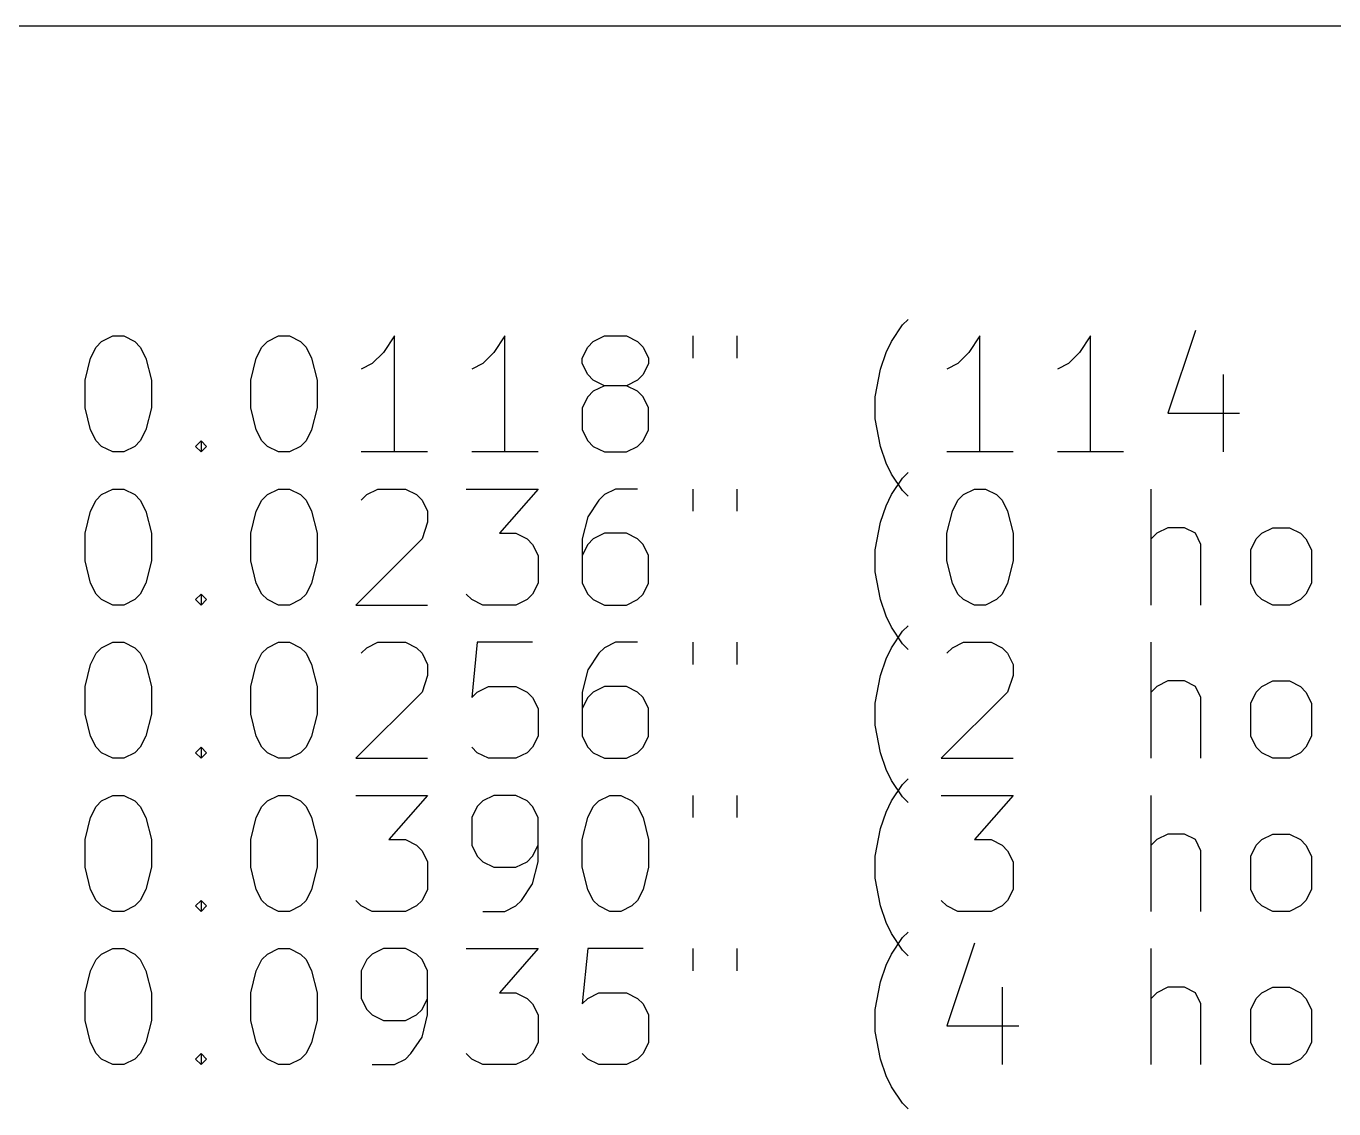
# Model space of a CAD drawing. Extents: x 173.4 to 261.1, y -140.6 to -67.9.
# Drawn here: x 195.97 to 218.51, y -140.59 to -121.92 of the extents above; entities that cross this region are included whole.
import ezdxf

# ---------------------------------------------------------------- set-up
doc = ezdxf.new("R2010")
doc.units = 0
doc.layers.add('BLACK', color=7, linetype='CONTINUOUS')

msp = doc.modelspace()

# ---------------------------------------------------------------- linework, layer by layer
at = {"layer": 'BLACK', "linetype": 'CONTINUOUS'}
for p, q in [((260.05, -121.925), (176.45, -121.925)), ((210.889914, -127.360076), (211.08039, -127.074361)), ((211.08039, -127.074361), (211.175629, -126.979123)), ((197.175627, -127.455314), (197.270865, -127.360076)), ((197.270865, -127.360076), (197.461341, -127.264838)), ((197.461341, -127.264838), (197.651818, -127.264838)), ((197.651818, -127.264838), (197.842294, -127.360076)), ((197.842294, -127.360076), (197.937532, -127.455314)), ((200.03277, -127.455314), (200.128008, -127.360076)), ((200.128008, -127.360076), (200.318484, -127.264838)), ((200.318484, -127.264838), (200.508961, -127.264838)), ((200.508961, -127.264838), (200.699437, -127.360076)), ((200.699437, -127.360076), (200.794675, -127.455314)), ((202.318484, -127.264838), (202.128008, -127.550552)), ((202.318484, -129.264838), (202.318484, -127.264838)), ((204.223246, -127.264838), (204.03277, -127.550552)), ((204.223246, -129.264838), (204.223246, -127.264838)), ((205.651818, -127.455314), (205.747056, -127.360076)), ((205.747056, -127.360076), (205.937532, -127.264838)), ((205.937532, -127.264838), (206.318485, -127.264838)), ((206.318485, -127.264838), (206.508961, -127.360076)), ((206.508961, -127.360076), (206.604199, -127.455314)), ((207.461342, -127.264838), (207.461342, -127.64579)), ((208.223247, -127.264838), (208.223247, -127.64579)), ((210.794676, -127.550552), (210.889914, -127.360076)), ((212.413723, -127.264838), (212.223247, -127.550552)), ((212.413723, -129.264838), (212.413723, -127.264838)), ((214.318485, -127.264838), (214.128009, -127.550552)), ((214.318485, -129.264838), (214.318485, -127.264838)), ((216.128009, -127.1696), (215.651819, -128.598171)), ((197.080389, -127.64579), (197.175627, -127.455314)), ((197.937532, -127.455314), (198.03277, -127.64579)), ((199.937532, -127.64579), (200.03277, -127.455314)), ((200.794675, -127.455314), (200.889913, -127.64579)), ((202.128008, -127.550552), (201.937532, -127.741028)), ((204.03277, -127.550552), (203.842294, -127.741028)), ((205.55658, -127.64579), (205.651818, -127.455314)), ((206.604199, -127.455314), (206.699437, -127.64579)), ((210.699438, -127.836266), (210.794676, -127.550552)), ((212.223247, -127.550552), (212.032771, -127.741028)), ((214.128009, -127.550552), (213.937533, -127.741028)), ((196.985151, -128.026742), (197.080389, -127.64579)), ((198.03277, -127.64579), (198.128008, -128.026742)), ((199.842294, -128.026742), (199.937532, -127.64579)), ((200.889913, -127.64579), (200.985151, -128.026742)), ((201.937532, -127.741028), (201.747056, -127.836266)), ((203.842294, -127.741028), (203.651818, -127.836266)), ((205.55658, -127.741028), (205.55658, -127.64579)), ((205.651818, -127.931504), (205.55658, -127.741028)), ((206.699437, -127.741028), (206.604199, -127.931504)), ((206.699437, -127.64579), (206.699437, -127.741028)), ((212.032771, -127.741028), (211.842295, -127.836266)), ((213.937533, -127.741028), (213.747057, -127.836266)), ((196.985151, -128.502933), (196.985151, -128.026742)), ((198.128008, -128.026742), (198.128008, -128.502933)), ((199.842294, -128.502933), (199.842294, -128.026742)), ((200.985151, -128.026742), (200.985151, -128.502933)), ((205.747056, -128.026742), (205.651818, -127.931504)), ((205.937532, -128.12198), (205.747056, -128.026742)), ((206.508961, -128.026742), (206.318485, -128.12198)), ((206.604199, -127.931504), (206.508961, -128.026742)), ((210.6042, -128.312457), (210.699438, -127.836266)), ((216.6042, -127.931504), (216.6042, -129.264838)), ((205.747056, -128.217219), (205.651818, -128.312457)), ((205.937532, -128.12198), (205.747056, -128.217219)), ((206.318485, -128.12198), (205.937532, -128.12198)), ((206.508961, -128.217219), (206.318485, -128.12198)), ((206.604199, -128.312457), (206.508961, -128.217219)), ((197.080389, -128.883885), (196.985151, -128.502933)), ((198.128008, -128.502933), (198.03277, -128.883885)), ((199.937532, -128.883885), (199.842294, -128.502933)), ((200.985151, -128.502933), (200.889913, -128.883885)), ((205.651818, -128.312457), (205.55658, -128.502933)), ((205.55658, -128.502933), (205.55658, -128.883885)), ((206.699437, -128.502933), (206.604199, -128.312457)), ((206.699437, -128.883885), (206.699437, -128.502933)), ((210.6042, -128.693409), (210.6042, -128.312457)), ((210.699438, -129.1696), (210.6042, -128.693409)), ((215.651819, -128.598171), (216.889914, -128.598171)), ((197.175627, -129.074361), (197.080389, -128.883885)), ((198.03277, -128.883885), (197.937532, -129.074361)), ((200.03277, -129.074361), (199.937532, -128.883885)), ((200.889913, -128.883885), (200.794675, -129.074361)), ((205.55658, -128.883885), (205.651818, -129.074361)), ((206.604199, -129.074361), (206.699437, -128.883885)), ((197.270865, -129.1696), (197.175627, -129.074361)), ((197.461341, -129.264838), (197.270865, -129.1696)), ((197.842294, -129.1696), (197.651818, -129.264838)), ((197.937532, -129.074361), (197.842294, -129.1696)), ((198.889913, -129.1696), (198.985151, -129.074361)), ((198.985151, -129.264838), (198.889913, -129.1696)), ((198.985151, -129.074361), (199.080389, -129.1696)), ((198.985151, -129.074361), (198.985151, -129.264838)), ((199.080389, -129.1696), (198.985151, -129.264838)), ((200.128008, -129.1696), (200.03277, -129.074361)), ((200.318484, -129.264838), (200.128008, -129.1696)), ((200.699437, -129.1696), (200.508961, -129.264838)), ((200.794675, -129.074361), (200.699437, -129.1696)), ((205.651818, -129.074361), (205.747056, -129.1696)), ((205.747056, -129.1696), (205.937532, -129.264838)), ((206.318485, -129.264838), (206.508961, -129.1696)), ((206.508961, -129.1696), (206.604199, -129.074361)), ((210.794676, -129.455314), (210.699438, -129.1696)), ((197.651818, -129.264838), (197.461341, -129.264838)), ((200.508961, -129.264838), (200.318484, -129.264838)), ((202.889913, -129.264838), (201.747056, -129.264838)), ((204.794675, -129.264838), (203.651818, -129.264838)), ((205.937532, -129.264838), (206.318485, -129.264838)), ((212.985152, -129.264838), (211.842295, -129.264838)), ((214.889914, -129.264838), (213.747057, -129.264838)), ((210.889914, -129.64579), (210.794676, -129.455314)), ((211.08039, -129.714361), (211.175629, -129.619123)), ((211.08039, -129.931504), (210.889914, -129.64579)), ((210.889914, -130.000076), (211.08039, -129.714361)), ((197.175627, -130.095314), (197.270865, -130.000076)), ((197.270865, -130.000076), (197.461341, -129.904838)), ((197.461341, -129.904838), (197.651818, -129.904838)), ((197.651818, -129.904838), (197.842294, -130.000076)), ((197.842294, -130.000076), (197.937532, -130.095314)), ((200.03277, -130.095314), (200.128008, -130.000076)), ((200.128008, -130.000076), (200.318484, -129.904838)), ((200.318484, -129.904838), (200.508961, -129.904838)), ((200.508961, -129.904838), (200.699437, -130.000076)), ((200.699437, -130.000076), (200.794675, -130.095314)), ((201.747056, -130.095314), (201.842294, -130.000076)), ((201.842294, -130.000076), (202.03277, -129.904838)), ((202.03277, -129.904838), (202.508961, -129.904838)), ((202.508961, -129.904838), (202.699437, -130.000076)), ((202.699437, -130.000076), (202.794675, -130.095314)), ((203.55658, -129.904838), (204.794675, -129.904838)), ((204.794675, -129.904838), (204.128008, -130.666742)), ((205.937532, -130.000076), (205.842294, -130.095314)), ((206.128008, -129.904838), (205.937532, -130.000076)), ((206.508961, -129.904838), (206.128008, -129.904838)), ((207.461342, -129.904838), (207.461342, -130.28579)), ((208.223247, -129.904838), (208.223247, -130.28579)), ((210.794676, -130.190552), (210.889914, -130.000076)), ((211.175629, -130.026742), (211.08039, -129.931504)), ((212.032771, -130.095314), (212.128009, -130.000076)), ((212.128009, -130.000076), (212.318485, -129.904838)), ((212.318485, -129.904838), (212.508962, -129.904838)), ((212.508962, -129.904838), (212.699438, -130.000076)), ((212.699438, -130.000076), (212.794676, -130.095314)), ((215.366105, -131.904838), (215.366105, -129.904838)), ((196.985151, -130.666742), (197.080389, -130.28579)), ((197.080389, -130.28579), (197.175627, -130.095314)), ((197.937532, -130.095314), (198.03277, -130.28579)), ((198.03277, -130.28579), (198.128008, -130.666742)), ((199.842294, -130.666742), (199.937532, -130.28579)), ((199.937532, -130.28579), (200.03277, -130.095314)), ((200.794675, -130.095314), (200.889913, -130.28579)), ((200.889913, -130.28579), (200.985151, -130.666742)), ((202.794675, -130.095314), (202.889913, -130.28579)), ((202.889913, -130.28579), (202.889913, -130.476266)), ((205.842294, -130.095314), (205.651818, -130.381028)), ((210.699438, -130.476266), (210.794676, -130.190552)), ((211.842295, -130.666742), (211.937533, -130.28579)), ((211.937533, -130.28579), (212.032771, -130.095314)), ((212.794676, -130.095314), (212.889914, -130.28579)), ((212.889914, -130.28579), (212.985152, -130.666742)), ((202.889913, -130.476266), (202.794675, -130.76198)), ((205.651818, -130.381028), (205.55658, -130.76198)), ((210.6042, -130.952457), (210.699438, -130.476266)), ((196.985151, -131.142933), (196.985151, -130.666742)), ((198.128008, -130.666742), (198.128008, -131.142933)), ((199.842294, -131.142933), (199.842294, -130.666742)), ((200.985151, -130.666742), (200.985151, -131.142933)), ((204.128008, -130.666742), (204.413723, -130.666742)), ((204.413723, -130.666742), (204.604199, -130.76198)), ((205.937532, -130.666742), (205.747056, -130.76198)), ((206.318485, -130.666742), (205.937532, -130.666742)), ((206.508961, -130.76198), (206.318485, -130.666742)), ((211.842295, -131.142933), (211.842295, -130.666742)), ((212.985152, -130.666742), (212.985152, -131.142933)), ((215.461343, -130.666742), (215.366105, -130.76198)), ((215.651819, -130.571504), (215.461343, -130.666742)), ((215.937534, -130.571504), (215.651819, -130.571504)), ((216.12801, -130.666742), (215.937534, -130.571504)), ((216.223248, -130.857219), (216.12801, -130.666742)), ((217.175629, -130.76198), (217.270867, -130.666742)), ((217.270867, -130.666742), (217.461343, -130.571504)), ((217.461343, -130.571504), (217.747058, -130.571504)), ((217.747058, -130.571504), (217.937534, -130.666742)), ((217.937534, -130.666742), (218.032772, -130.76198)), ((202.794675, -130.76198), (201.651818, -131.904838)), ((204.604199, -130.76198), (204.699437, -130.857219)), ((204.699437, -130.857219), (204.794675, -131.047695)), ((205.55658, -130.76198), (205.55658, -131.523885)), ((205.651818, -130.857219), (205.55658, -131.047695)), ((205.747056, -130.76198), (205.651818, -130.857219)), ((206.604199, -130.857219), (206.508961, -130.76198)), ((206.699437, -131.047695), (206.604199, -130.857219)), ((210.6042, -131.333409), (210.6042, -130.952457)), ((216.223248, -131.904838), (216.223248, -130.857219)), ((217.080391, -130.952457), (217.175629, -130.76198)), ((217.080391, -131.523885), (217.080391, -130.952457)), ((218.032772, -130.76198), (218.12801, -130.952457)), ((218.12801, -130.952457), (218.12801, -131.523885)), ((197.080389, -131.523885), (196.985151, -131.142933)), ((198.128008, -131.142933), (198.03277, -131.523885)), ((199.937532, -131.523885), (199.842294, -131.142933)), ((200.985151, -131.142933), (200.889913, -131.523885)), ((204.794675, -131.047695), (204.794675, -131.523885)), ((206.699437, -131.523885), (206.699437, -131.047695)), ((211.937533, -131.523885), (211.842295, -131.142933)), ((212.985152, -131.142933), (212.889914, -131.523885)), ((210.699438, -131.8096), (210.6042, -131.333409)), ((197.175627, -131.714361), (197.080389, -131.523885)), ((198.03277, -131.523885), (197.937532, -131.714361)), ((200.03277, -131.714361), (199.937532, -131.523885)), ((200.889913, -131.523885), (200.794675, -131.714361)), ((204.794675, -131.523885), (204.699437, -131.714361)), ((205.55658, -131.523885), (205.651818, -131.714361)), ((206.604199, -131.714361), (206.699437, -131.523885)), ((212.032771, -131.714361), (211.937533, -131.523885)), ((212.889914, -131.523885), (212.794676, -131.714361)), ((217.175629, -131.714361), (217.080391, -131.523885)), ((218.12801, -131.523885), (218.032772, -131.714361)), ((197.270865, -131.8096), (197.175627, -131.714361)), ((197.461341, -131.904838), (197.270865, -131.8096)), ((197.842294, -131.8096), (197.651818, -131.904838)), ((197.937532, -131.714361), (197.842294, -131.8096)), ((198.889913, -131.8096), (198.985151, -131.714361)), ((198.985151, -131.904838), (198.889913, -131.8096)), ((198.985151, -131.714361), (199.080389, -131.8096)), ((198.985151, -131.714361), (198.985151, -131.904838)), ((199.080389, -131.8096), (198.985151, -131.904838)), ((200.128008, -131.8096), (200.03277, -131.714361)), ((200.318484, -131.904838), (200.128008, -131.8096)), ((200.699437, -131.8096), (200.508961, -131.904838)), ((200.794675, -131.714361), (200.699437, -131.8096)), ((203.651818, -131.8096), (203.55658, -131.714361)), ((203.842294, -131.904838), (203.651818, -131.8096)), ((204.604199, -131.8096), (204.413723, -131.904838)), ((204.699437, -131.714361), (204.604199, -131.8096)), ((205.651818, -131.714361), (205.747056, -131.8096)), ((205.747056, -131.8096), (205.937532, -131.904838)), ((206.318485, -131.904838), (206.508961, -131.8096)), ((206.508961, -131.8096), (206.604199, -131.714361)), ((210.794676, -132.095314), (210.699438, -131.8096)), ((212.128009, -131.8096), (212.032771, -131.714361)), ((212.318485, -131.904838), (212.128009, -131.8096)), ((212.699438, -131.8096), (212.508962, -131.904838)), ((212.794676, -131.714361), (212.699438, -131.8096)), ((217.270867, -131.8096), (217.175629, -131.714361)), ((217.461343, -131.904838), (217.270867, -131.8096)), ((217.937534, -131.8096), (217.747058, -131.904838)), ((218.032772, -131.714361), (217.937534, -131.8096)), ((197.651818, -131.904838), (197.461341, -131.904838)), ((200.508961, -131.904838), (200.318484, -131.904838)), ((201.651818, -131.904838), (202.889913, -131.904838)), ((204.413723, -131.904838), (203.842294, -131.904838)), ((205.937532, -131.904838), (206.318485, -131.904838)), ((210.889914, -132.28579), (210.794676, -132.095314)), ((212.508962, -131.904838), (212.318485, -131.904838)), ((217.747058, -131.904838), (217.461343, -131.904838)), ((211.08039, -132.571504), (210.889914, -132.28579)), ((211.08039, -132.354361), (211.175629, -132.259123)), ((197.270865, -132.640076), (197.461341, -132.544838)), ((197.461341, -132.544838), (197.651818, -132.544838)), ((197.651818, -132.544838), (197.842294, -132.640076)), ((200.128008, -132.640076), (200.318484, -132.544838)), ((200.318484, -132.544838), (200.508961, -132.544838)), ((200.508961, -132.544838), (200.699437, -132.640076)), ((201.842294, -132.640076), (202.03277, -132.544838)), ((202.03277, -132.544838), (202.508961, -132.544838)), ((202.508961, -132.544838), (202.699437, -132.640076)), ((203.747056, -132.544838), (203.651818, -133.497219)), ((204.699437, -132.544838), (203.747056, -132.544838)), ((206.128008, -132.544838), (205.937532, -132.640076)), ((206.508961, -132.544838), (206.128008, -132.544838)), ((207.461342, -132.544838), (207.461342, -132.92579)), ((208.223247, -132.544838), (208.223247, -132.92579)), ((210.889914, -132.640076), (211.08039, -132.354361)), ((211.937533, -132.640076), (212.128009, -132.544838)), ((212.128009, -132.544838), (212.6042, -132.544838)), ((212.6042, -132.544838), (212.794676, -132.640076)), ((215.366105, -134.544838), (215.366105, -132.544838)), ((197.080389, -132.92579), (197.175627, -132.735314)), ((197.175627, -132.735314), (197.270865, -132.640076)), ((197.842294, -132.640076), (197.937532, -132.735314)), ((197.937532, -132.735314), (198.03277, -132.92579)), ((199.937532, -132.92579), (200.03277, -132.735314)), ((200.03277, -132.735314), (200.128008, -132.640076)), ((200.699437, -132.640076), (200.794675, -132.735314)), ((200.794675, -132.735314), (200.889913, -132.92579)), ((201.747056, -132.735314), (201.842294, -132.640076)), ((202.699437, -132.640076), (202.794675, -132.735314)), ((202.794675, -132.735314), (202.889913, -132.92579)), ((205.842294, -132.735314), (205.651818, -133.021028)), ((205.937532, -132.640076), (205.842294, -132.735314)), ((210.794676, -132.830552), (210.889914, -132.640076)), ((211.175629, -132.666742), (211.08039, -132.571504)), ((211.842295, -132.735314), (211.937533, -132.640076)), ((212.794676, -132.640076), (212.889914, -132.735314)), ((212.889914, -132.735314), (212.985152, -132.92579)), ((196.985151, -133.306742), (197.080389, -132.92579)), ((198.03277, -132.92579), (198.128008, -133.306742)), ((199.842294, -133.306742), (199.937532, -132.92579)), ((200.889913, -132.92579), (200.985151, -133.306742)), ((202.889913, -132.92579), (202.889913, -133.116266)), ((210.699438, -133.116266), (210.794676, -132.830552)), ((212.985152, -132.92579), (212.985152, -133.116266)), ((202.889913, -133.116266), (202.794675, -133.40198)), ((205.651818, -133.021028), (205.55658, -133.40198)), ((210.6042, -133.592457), (210.699438, -133.116266)), ((212.985152, -133.116266), (212.889914, -133.40198)), ((215.651819, -133.211504), (215.461343, -133.306742)), ((215.937534, -133.211504), (215.651819, -133.211504)), ((216.12801, -133.306742), (215.937534, -133.211504)), ((217.270867, -133.306742), (217.461343, -133.211504)), ((217.461343, -133.211504), (217.747058, -133.211504)), ((217.747058, -133.211504), (217.937534, -133.306742)), ((196.985151, -133.782933), (196.985151, -133.306742)), ((198.128008, -133.306742), (198.128008, -133.782933)), ((199.842294, -133.782933), (199.842294, -133.306742)), ((200.985151, -133.306742), (200.985151, -133.782933)), ((202.794675, -133.40198), (201.651818, -134.544838)), ((203.651818, -133.497219), (203.747056, -133.40198)), ((203.747056, -133.40198), (203.937532, -133.306742)), ((203.937532, -133.306742), (204.413723, -133.306742)), ((204.413723, -133.306742), (204.604199, -133.40198)), ((204.604199, -133.40198), (204.699437, -133.497219)), ((205.55658, -133.40198), (205.55658, -134.163885)), ((205.747056, -133.40198), (205.651818, -133.497219)), ((205.937532, -133.306742), (205.747056, -133.40198)), ((206.318485, -133.306742), (205.937532, -133.306742)), ((206.508961, -133.40198), (206.318485, -133.306742)), ((206.604199, -133.497219), (206.508961, -133.40198)), ((212.889914, -133.40198), (211.747057, -134.544838)), ((215.461343, -133.306742), (215.366105, -133.40198)), ((216.223248, -133.497219), (216.12801, -133.306742)), ((217.080391, -133.592457), (217.175629, -133.40198)), ((217.175629, -133.40198), (217.270867, -133.306742)), ((217.937534, -133.306742), (218.032772, -133.40198)), ((218.032772, -133.40198), (218.12801, -133.592457)), ((204.699437, -133.497219), (204.794675, -133.687695)), ((204.794675, -133.687695), (204.794675, -134.163885)), ((205.651818, -133.497219), (205.55658, -133.687695)), ((206.699437, -133.687695), (206.604199, -133.497219)), ((206.699437, -134.163885), (206.699437, -133.687695)), ((210.6042, -133.973409), (210.6042, -133.592457)), ((216.223248, -134.544838), (216.223248, -133.497219)), ((217.080391, -134.163885), (217.080391, -133.592457)), ((218.12801, -133.592457), (218.12801, -134.163885)), ((197.080389, -134.163885), (196.985151, -133.782933)), ((198.128008, -133.782933), (198.03277, -134.163885)), ((199.937532, -134.163885), (199.842294, -133.782933)), ((200.985151, -133.782933), (200.889913, -134.163885)), ((210.699438, -134.4496), (210.6042, -133.973409)), ((197.175627, -134.354361), (197.080389, -134.163885)), ((197.270865, -134.4496), (197.175627, -134.354361)), ((197.937532, -134.354361), (197.842294, -134.4496)), ((198.03277, -134.163885), (197.937532, -134.354361)), ((198.889913, -134.4496), (198.985151, -134.354361)), ((198.985151, -134.354361), (199.080389, -134.4496)), ((198.985151, -134.354361), (198.985151, -134.544838)), ((200.03277, -134.354361), (199.937532, -134.163885)), ((200.128008, -134.4496), (200.03277, -134.354361)), ((200.794675, -134.354361), (200.699437, -134.4496)), ((200.889913, -134.163885), (200.794675, -134.354361)), ((203.747056, -134.4496), (203.651818, -134.354361)), ((204.699437, -134.354361), (204.604199, -134.4496)), ((204.794675, -134.163885), (204.699437, -134.354361)), ((205.55658, -134.163885), (205.651818, -134.354361)), ((205.651818, -134.354361), (205.747056, -134.4496)), ((206.508961, -134.4496), (206.604199, -134.354361)), ((206.604199, -134.354361), (206.699437, -134.163885)), ((217.175629, -134.354361), (217.080391, -134.163885)), ((217.270867, -134.4496), (217.175629, -134.354361)), ((218.032772, -134.354361), (217.937534, -134.4496)), ((218.12801, -134.163885), (218.032772, -134.354361)), ((197.461341, -134.544838), (197.270865, -134.4496)), ((197.651818, -134.544838), (197.461341, -134.544838)), ((197.842294, -134.4496), (197.651818, -134.544838)), ((198.985151, -134.544838), (198.889913, -134.4496)), ((199.080389, -134.4496), (198.985151, -134.544838)), ((200.318484, -134.544838), (200.128008, -134.4496)), ((200.508961, -134.544838), (200.318484, -134.544838)), ((200.699437, -134.4496), (200.508961, -134.544838)), ((201.651818, -134.544838), (202.889913, -134.544838)), ((203.937532, -134.544838), (203.747056, -134.4496)), ((204.413723, -134.544838), (203.937532, -134.544838)), ((204.604199, -134.4496), (204.413723, -134.544838)), ((205.747056, -134.4496), (205.937532, -134.544838)), ((205.937532, -134.544838), (206.318485, -134.544838)), ((206.318485, -134.544838), (206.508961, -134.4496)), ((210.794676, -134.735314), (210.699438, -134.4496)), ((211.747057, -134.544838), (212.985152, -134.544838)), ((217.461343, -134.544838), (217.270867, -134.4496)), ((217.747058, -134.544838), (217.461343, -134.544838)), ((217.937534, -134.4496), (217.747058, -134.544838)), ((210.889914, -134.92579), (210.794676, -134.735314)), ((211.08039, -135.211504), (210.889914, -134.92579)), ((210.889914, -135.280076), (211.08039, -134.994361)), ((211.08039, -134.994361), (211.175629, -134.899123)), ((197.270865, -135.280076), (197.461341, -135.184838)), ((197.461341, -135.184838), (197.651818, -135.184838)), ((197.651818, -135.184838), (197.842294, -135.280076)), ((200.128008, -135.280076), (200.318484, -135.184838)), ((200.318484, -135.184838), (200.508961, -135.184838)), ((200.508961, -135.184838), (200.699437, -135.280076)), ((201.651818, -135.184838), (202.889913, -135.184838)), ((202.889913, -135.184838), (202.223246, -135.946742)), ((204.03277, -135.184838), (203.842294, -135.280076)), ((204.413723, -135.184838), (204.03277, -135.184838)), ((204.604199, -135.280076), (204.413723, -135.184838)), ((205.842294, -135.280076), (206.03277, -135.184838)), ((206.03277, -135.184838), (206.223247, -135.184838)), ((206.223247, -135.184838), (206.413723, -135.280076)), ((207.461342, -135.184838), (207.461342, -135.56579)), ((208.223247, -135.184838), (208.223247, -135.56579)), ((211.175629, -135.306742), (211.08039, -135.211504)), ((211.747057, -135.184838), (212.985152, -135.184838)), ((212.985152, -135.184838), (212.318485, -135.946742)), ((215.366105, -137.184838), (215.366105, -135.184838)), ((197.080389, -135.56579), (197.175627, -135.375314)), ((197.175627, -135.375314), (197.270865, -135.280076)), ((197.842294, -135.280076), (197.937532, -135.375314)), ((197.937532, -135.375314), (198.03277, -135.56579)), ((199.937532, -135.56579), (200.03277, -135.375314)), ((200.03277, -135.375314), (200.128008, -135.280076)), ((200.699437, -135.280076), (200.794675, -135.375314)), ((200.794675, -135.375314), (200.889913, -135.56579)), ((203.747056, -135.375314), (203.651818, -135.56579)), ((203.842294, -135.280076), (203.747056, -135.375314)), ((204.699437, -135.375314), (204.604199, -135.280076)), ((204.794675, -135.56579), (204.699437, -135.375314)), ((205.651818, -135.56579), (205.747056, -135.375314)), ((205.747056, -135.375314), (205.842294, -135.280076)), ((206.413723, -135.280076), (206.508961, -135.375314)), ((206.508961, -135.375314), (206.604199, -135.56579)), ((210.699438, -135.756266), (210.794676, -135.470552)), ((210.794676, -135.470552), (210.889914, -135.280076)), ((196.985151, -135.946742), (197.080389, -135.56579)), ((198.03277, -135.56579), (198.128008, -135.946742)), ((199.842294, -135.946742), (199.937532, -135.56579)), ((200.889913, -135.56579), (200.985151, -135.946742)), ((203.651818, -135.56579), (203.651818, -136.04198)), ((204.794675, -136.327695), (204.794675, -135.56579)), ((205.55658, -135.946742), (205.651818, -135.56579)), ((206.604199, -135.56579), (206.699437, -135.946742)), ((210.6042, -136.232457), (210.699438, -135.756266)), ((215.651819, -135.851504), (215.461343, -135.946742)), ((215.937534, -135.851504), (215.651819, -135.851504)), ((216.12801, -135.946742), (215.937534, -135.851504)), ((217.270867, -135.946742), (217.461343, -135.851504)), ((217.461343, -135.851504), (217.747058, -135.851504)), ((217.747058, -135.851504), (217.937534, -135.946742)), ((196.985151, -136.422933), (196.985151, -135.946742)), ((198.128008, -135.946742), (198.128008, -136.422933)), ((199.842294, -136.422933), (199.842294, -135.946742)), ((200.985151, -135.946742), (200.985151, -136.422933)), ((202.223246, -135.946742), (202.508961, -135.946742)), ((202.508961, -135.946742), (202.699437, -136.04198)), ((202.699437, -136.04198), (202.794675, -136.137219)), ((202.794675, -136.137219), (202.889913, -136.327695)), ((203.651818, -136.04198), (203.747056, -136.232457)), ((204.699437, -136.232457), (204.794675, -136.04198)), ((205.55658, -136.422933), (205.55658, -135.946742)), ((206.699437, -135.946742), (206.699437, -136.422933)), ((212.318485, -135.946742), (212.6042, -135.946742)), ((212.6042, -135.946742), (212.794676, -136.04198)), ((212.794676, -136.04198), (212.889914, -136.137219)), ((212.889914, -136.137219), (212.985152, -136.327695)), ((215.461343, -135.946742), (215.366105, -136.04198)), ((216.223248, -136.137219), (216.12801, -135.946742)), ((216.223248, -137.184838), (216.223248, -136.137219)), ((217.080391, -136.232457), (217.175629, -136.04198)), ((217.175629, -136.04198), (217.270867, -135.946742)), ((217.937534, -135.946742), (218.032772, -136.04198)), ((218.032772, -136.04198), (218.12801, -136.232457)), ((202.889913, -136.327695), (202.889913, -136.803885)), ((203.747056, -136.232457), (203.842294, -136.327695)), ((203.842294, -136.327695), (204.03277, -136.422933)), ((204.413723, -136.422933), (204.604199, -136.327695)), ((204.604199, -136.327695), (204.699437, -136.232457)), ((204.699437, -136.708647), (204.794675, -136.327695)), ((210.6042, -136.613409), (210.6042, -136.232457)), ((212.985152, -136.327695), (212.985152, -136.803885)), ((217.080391, -136.803885), (217.080391, -136.232457)), ((218.12801, -136.232457), (218.12801, -136.803885)), ((197.080389, -136.803885), (196.985151, -136.422933)), ((198.128008, -136.422933), (198.03277, -136.803885)), ((199.937532, -136.803885), (199.842294, -136.422933)), ((200.985151, -136.422933), (200.889913, -136.803885)), ((204.03277, -136.422933), (204.413723, -136.422933)), ((205.651818, -136.803885), (205.55658, -136.422933)), ((206.699437, -136.422933), (206.604199, -136.803885)), ((210.699438, -137.0896), (210.6042, -136.613409)), ((197.175627, -136.994361), (197.080389, -136.803885)), ((198.03277, -136.803885), (197.937532, -136.994361)), ((200.03277, -136.994361), (199.937532, -136.803885)), ((200.889913, -136.803885), (200.794675, -136.994361)), ((202.889913, -136.803885), (202.794675, -136.994361)), ((204.508961, -136.994361), (204.699437, -136.708647)), ((205.747056, -136.994361), (205.651818, -136.803885)), ((206.604199, -136.803885), (206.508961, -136.994361)), ((212.985152, -136.803885), (212.889914, -136.994361)), ((217.175629, -136.994361), (217.080391, -136.803885)), ((218.12801, -136.803885), (218.032772, -136.994361)), ((197.270865, -137.0896), (197.175627, -136.994361)), ((197.937532, -136.994361), (197.842294, -137.0896)), ((198.889913, -137.0896), (198.985151, -136.994361)), ((198.985151, -136.994361), (199.080389, -137.0896)), ((198.985151, -136.994361), (198.985151, -137.184838)), ((200.128008, -137.0896), (200.03277, -136.994361)), ((200.794675, -136.994361), (200.699437, -137.0896)), ((201.747056, -137.0896), (201.651818, -136.994361)), ((202.794675, -136.994361), (202.699437, -137.0896)), ((204.413723, -137.0896), (204.508961, -136.994361)), ((205.842294, -137.0896), (205.747056, -136.994361)), ((206.508961, -136.994361), (206.413723, -137.0896)), ((211.842295, -137.0896), (211.747057, -136.994361)), ((212.889914, -136.994361), (212.794676, -137.0896)), ((217.270867, -137.0896), (217.175629, -136.994361)), ((218.032772, -136.994361), (217.937534, -137.0896)), ((197.461341, -137.184838), (197.270865, -137.0896)), ((197.651818, -137.184838), (197.461341, -137.184838)), ((197.842294, -137.0896), (197.651818, -137.184838)), ((198.985151, -137.184838), (198.889913, -137.0896)), ((199.080389, -137.0896), (198.985151, -137.184838)), ((200.318484, -137.184838), (200.128008, -137.0896)), ((200.508961, -137.184838), (200.318484, -137.184838)), ((200.699437, -137.0896), (200.508961, -137.184838)), ((201.937532, -137.184838), (201.747056, -137.0896)), ((202.508961, -137.184838), (201.937532, -137.184838)), ((202.699437, -137.0896), (202.508961, -137.184838)), ((203.842294, -137.184838), (204.223246, -137.184838)), ((204.223246, -137.184838), (204.413723, -137.0896)), ((206.03277, -137.184838), (205.842294, -137.0896)), ((206.223247, -137.184838), (206.03277, -137.184838)), ((206.413723, -137.0896), (206.223247, -137.184838)), ((210.794676, -137.375314), (210.699438, -137.0896)), ((212.032771, -137.184838), (211.842295, -137.0896)), ((212.6042, -137.184838), (212.032771, -137.184838)), ((212.794676, -137.0896), (212.6042, -137.184838)), ((217.461343, -137.184838), (217.270867, -137.0896)), ((217.747058, -137.184838), (217.461343, -137.184838)), ((217.937534, -137.0896), (217.747058, -137.184838)), ((210.889914, -137.56579), (210.794676, -137.375314)), ((211.08039, -137.851504), (210.889914, -137.56579)), ((210.889914, -137.920076), (211.08039, -137.634361)), ((211.08039, -137.634361), (211.175629, -137.539123)), ((212.318485, -137.7296), (211.842295, -139.158171)), ((197.175627, -138.015314), (197.270865, -137.920076)), ((197.270865, -137.920076), (197.461341, -137.824838)), ((197.461341, -137.824838), (197.651818, -137.824838)), ((197.651818, -137.824838), (197.842294, -137.920076)), ((197.842294, -137.920076), (197.937532, -138.015314)), ((200.03277, -138.015314), (200.128008, -137.920076)), ((200.128008, -137.920076), (200.318484, -137.824838)), ((200.318484, -137.824838), (200.508961, -137.824838)), ((200.508961, -137.824838), (200.699437, -137.920076)), ((200.699437, -137.920076), (200.794675, -138.015314)), ((201.937532, -137.920076), (201.842294, -138.015314)), ((202.128008, -137.824838), (201.937532, -137.920076)), ((202.508961, -137.824838), (202.128008, -137.824838)), ((202.699437, -137.920076), (202.508961, -137.824838)), ((202.794675, -138.015314), (202.699437, -137.920076)), ((203.55658, -137.824838), (204.794675, -137.824838)), ((204.794675, -137.824838), (204.128008, -138.586742)), ((205.651818, -137.824838), (205.55658, -138.777219)), ((206.604199, -137.824838), (205.651818, -137.824838)), ((207.461342, -137.824838), (207.461342, -138.20579)), ((208.223247, -137.824838), (208.223247, -138.20579)), ((210.794676, -138.110552), (210.889914, -137.920076)), ((211.175629, -137.946742), (211.08039, -137.851504)), ((215.366105, -139.824838), (215.366105, -137.824838)), ((197.080389, -138.20579), (197.175627, -138.015314)), ((197.937532, -138.015314), (198.03277, -138.20579)), ((199.937532, -138.20579), (200.03277, -138.015314)), ((200.794675, -138.015314), (200.889913, -138.20579)), ((201.842294, -138.015314), (201.747056, -138.20579)), ((202.889913, -138.20579), (202.794675, -138.015314)), ((210.699438, -138.396266), (210.794676, -138.110552)), ((196.985151, -138.586742), (197.080389, -138.20579)), ((198.03277, -138.20579), (198.128008, -138.586742)), ((199.842294, -138.586742), (199.937532, -138.20579)), ((200.889913, -138.20579), (200.985151, -138.586742)), ((201.747056, -138.20579), (201.747056, -138.68198)), ((202.889913, -138.967695), (202.889913, -138.20579)), ((210.6042, -138.872457), (210.699438, -138.396266)), ((196.985151, -139.062933), (196.985151, -138.586742)), ((198.128008, -138.586742), (198.128008, -139.062933)), ((199.842294, -139.062933), (199.842294, -138.586742)), ((200.985151, -138.586742), (200.985151, -139.062933)), ((204.128008, -138.586742), (204.413723, -138.586742)), ((204.413723, -138.586742), (204.604199, -138.68198)), ((205.651818, -138.68198), (205.842294, -138.586742)), ((205.842294, -138.586742), (206.318485, -138.586742)), ((206.318485, -138.586742), (206.508961, -138.68198)), ((212.794676, -138.491504), (212.794676, -139.824838)), ((215.461343, -138.586742), (215.366105, -138.68198)), ((215.651819, -138.491504), (215.461343, -138.586742)), ((215.937534, -138.491504), (215.651819, -138.491504)), ((216.12801, -138.586742), (215.937534, -138.491504)), ((216.223248, -138.777219), (216.12801, -138.586742)), ((217.175629, -138.68198), (217.270867, -138.586742)), ((217.270867, -138.586742), (217.461343, -138.491504)), ((217.461343, -138.491504), (217.747058, -138.491504)), ((217.747058, -138.491504), (217.937534, -138.586742)), ((217.937534, -138.586742), (218.032772, -138.68198)), ((201.747056, -138.68198), (201.842294, -138.872457)), ((201.842294, -138.872457), (201.937532, -138.967695)), ((202.699437, -138.967695), (202.794675, -138.872457)), ((202.794675, -138.872457), (202.889913, -138.68198)), ((204.604199, -138.68198), (204.699437, -138.777219)), ((204.699437, -138.777219), (204.794675, -138.967695)), ((205.55658, -138.777219), (205.651818, -138.68198)), ((206.508961, -138.68198), (206.604199, -138.777219)), ((206.604199, -138.777219), (206.699437, -138.967695)), ((210.6042, -139.253409), (210.6042, -138.872457)), ((216.223248, -139.824838), (216.223248, -138.777219)), ((217.080391, -138.872457), (217.175629, -138.68198)), ((217.080391, -139.443885), (217.080391, -138.872457)), ((218.032772, -138.68198), (218.12801, -138.872457)), ((218.12801, -138.872457), (218.12801, -139.443885)), ((197.080389, -139.443885), (196.985151, -139.062933)), ((198.128008, -139.062933), (198.03277, -139.443885)), ((199.937532, -139.443885), (199.842294, -139.062933)), ((200.985151, -139.062933), (200.889913, -139.443885)), ((201.937532, -138.967695), (202.128008, -139.062933)), ((202.128008, -139.062933), (202.508961, -139.062933)), ((202.508961, -139.062933), (202.699437, -138.967695)), ((202.794675, -139.348647), (202.889913, -138.967695)), ((204.794675, -138.967695), (204.794675, -139.443885)), ((206.699437, -138.967695), (206.699437, -139.443885)), ((210.699438, -139.7296), (210.6042, -139.253409)), ((211.842295, -139.158171), (213.08039, -139.158171)), ((197.175627, -139.634361), (197.080389, -139.443885)), ((198.03277, -139.443885), (197.937532, -139.634361)), ((200.03277, -139.634361), (199.937532, -139.443885)), ((200.889913, -139.443885), (200.794675, -139.634361)), ((202.604199, -139.634361), (202.794675, -139.348647)), ((204.794675, -139.443885), (204.699437, -139.634361)), ((206.699437, -139.443885), (206.604199, -139.634361)), ((217.175629, -139.634361), (217.080391, -139.443885)), ((218.12801, -139.443885), (218.032772, -139.634361)), ((197.270865, -139.7296), (197.175627, -139.634361)), ((197.461341, -139.824838), (197.270865, -139.7296)), ((197.842294, -139.7296), (197.651818, -139.824838)), ((197.937532, -139.634361), (197.842294, -139.7296)), ((198.889913, -139.7296), (198.985151, -139.634361)), ((198.985151, -139.824838), (198.889913, -139.7296)), ((198.985151, -139.634361), (199.080389, -139.7296)), ((198.985151, -139.634361), (198.985151, -139.824838)), ((199.080389, -139.7296), (198.985151, -139.824838)), ((200.128008, -139.7296), (200.03277, -139.634361)), ((200.318484, -139.824838), (200.128008, -139.7296)), ((200.699437, -139.7296), (200.508961, -139.824838)), ((200.794675, -139.634361), (200.699437, -139.7296)), ((202.318484, -139.824838), (202.508961, -139.7296)), ((202.508961, -139.7296), (202.604199, -139.634361)), ((203.651818, -139.7296), (203.55658, -139.634361)), ((203.842294, -139.824838), (203.651818, -139.7296)), ((204.604199, -139.7296), (204.413723, -139.824838)), ((204.699437, -139.634361), (204.604199, -139.7296)), ((205.651818, -139.7296), (205.55658, -139.634361)), ((205.842294, -139.824838), (205.651818, -139.7296)), ((206.508961, -139.7296), (206.318485, -139.824838)), ((206.604199, -139.634361), (206.508961, -139.7296)), ((210.794676, -140.015314), (210.699438, -139.7296)), ((217.270867, -139.7296), (217.175629, -139.634361)), ((217.461343, -139.824838), (217.270867, -139.7296)), ((217.937534, -139.7296), (217.747058, -139.824838)), ((218.032772, -139.634361), (217.937534, -139.7296)), ((197.651818, -139.824838), (197.461341, -139.824838)), ((200.508961, -139.824838), (200.318484, -139.824838)), ((201.937532, -139.824838), (202.318484, -139.824838)), ((204.413723, -139.824838), (203.842294, -139.824838)), ((206.318485, -139.824838), (205.842294, -139.824838)), ((217.747058, -139.824838), (217.461343, -139.824838)), ((210.889914, -140.20579), (210.794676, -140.015314)), ((211.08039, -140.491504), (210.889914, -140.20579)), ((211.175629, -140.586742), (211.08039, -140.491504))]:
    msp.add_line(p, q, dxfattribs=at)

doc.saveas('drawing.dxf')
